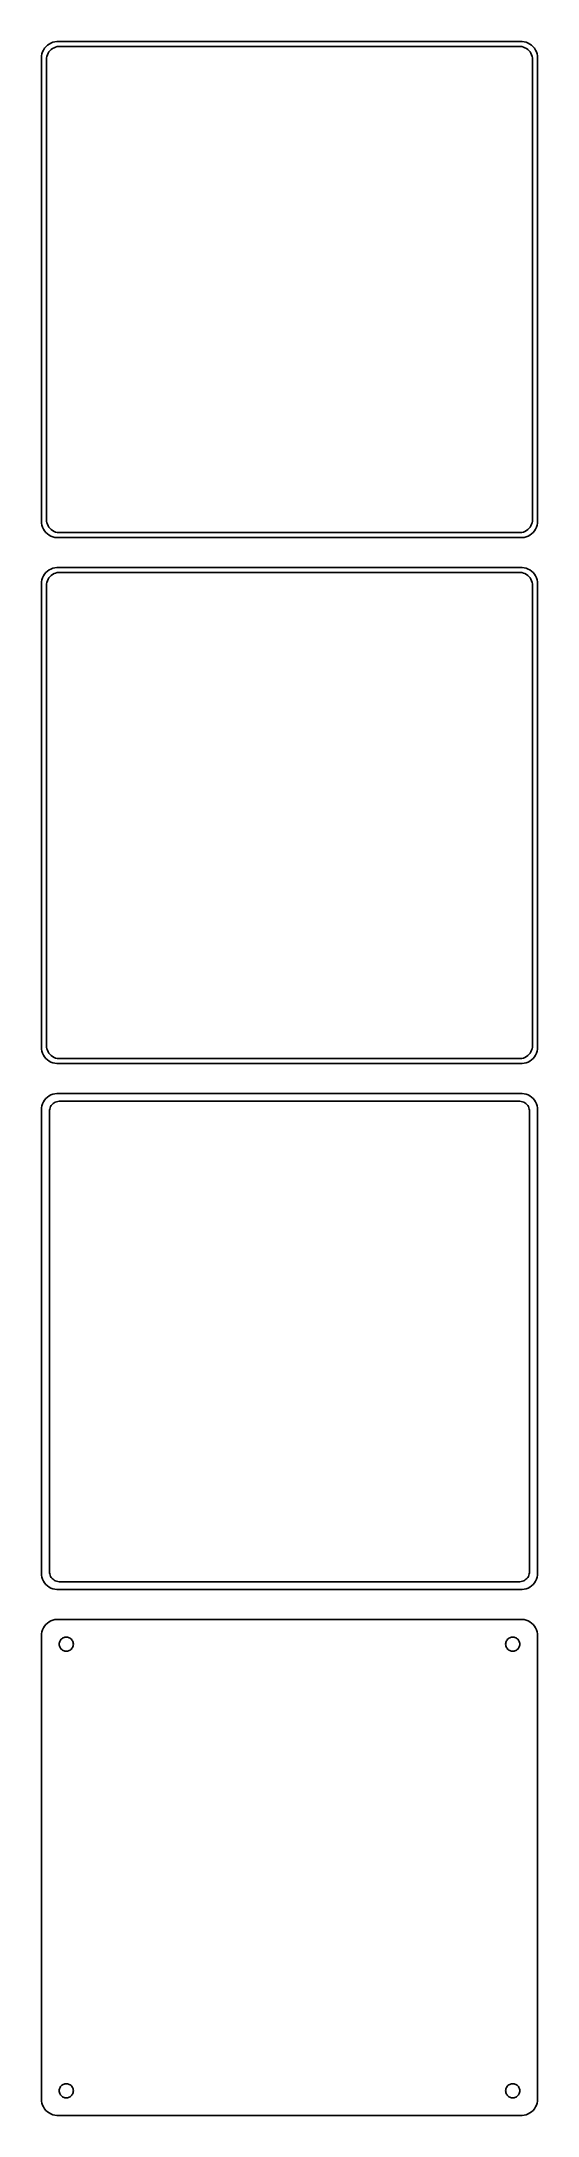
# Model space of a CAD drawing. Header units: metres. Extents: x -75 to 75, y 561 to 1188.
import ezdxf

# ---------------------------------------------------------------- set-up
doc = ezdxf.new("R2010")
doc.units = ezdxf.units.M

msp = doc.modelspace()

# ---------------------------------------------------------------- linework, layer by layer
for p, q in [((-74.3815, 1185.41), (-74.6489, 1184.84)), ((-74.0451, 1185.94), (-74.3815, 1185.41)), ((-73.6448, 1186.42), (-74.0451, 1185.94)), ((-73.1871, 1186.85), (-73.6448, 1186.42)), ((-72.6791, 1187.22), (-73.1871, 1186.85)), ((-72.7361, 1184.85), (-72.4159, 1185.24)), ((-72.1289, 1187.52), (-72.6791, 1187.22)), ((-72.4159, 1185.24), (-72.0497, 1185.58)), ((-71.5451, 1187.76), (-72.1289, 1187.52)), ((-72.0497, 1185.58), (-71.6433, 1185.88)), ((-71.6433, 1185.88), (-71.2031, 1186.12)), ((-70.9369, 1187.91), (-71.5451, 1187.76)), ((-71.2031, 1186.12), (-70.7361, 1186.3)), ((-70.3139, 1187.99), (-70.9369, 1187.91)), ((-70.7361, 1186.3), (-70.2495, 1186.43)), ((70.3139, 1187.99), (-70.3139, 1187.99)), ((-70.2495, 1186.43), (-69.7512, 1186.49)), ((-69.7512, 1186.49), (69.7512, 1186.49)), ((69.7512, 1186.49), (70.2495, 1186.43)), ((70.2495, 1186.43), (70.7361, 1186.3)), ((70.9369, 1187.91), (70.3139, 1187.99)), ((70.7361, 1186.3), (71.2031, 1186.12)), ((71.5451, 1187.76), (70.9369, 1187.91)), ((71.2031, 1186.12), (71.6433, 1185.88)), ((72.1289, 1187.52), (71.5451, 1187.76)), ((71.6433, 1185.88), (72.0497, 1185.58)), ((72.0497, 1185.58), (72.4159, 1185.24)), ((72.6791, 1187.22), (72.1289, 1187.52)), ((72.4159, 1185.24), (72.7361, 1184.85)), ((73.1871, 1186.85), (72.6791, 1187.22)), ((73.6448, 1186.42), (73.1871, 1186.85)), ((74.0451, 1185.94), (73.6448, 1186.42)), ((74.3815, 1185.41), (74.0451, 1185.94)), ((74.6489, 1184.84), (74.3815, 1185.41)), ((-74.9606, 1183.63), (-75, 1183)), ((-75, 1183), (-75, 1043)), ((-74.8429, 1184.24), (-74.9606, 1183.63)), ((-74.6489, 1184.84), (-74.8429, 1184.24)), ((-73.5, 1182.5), (-73.4685, 1183)), ((-73.5, 1043.5), (-73.5, 1182.5)), ((-73.4685, 1183), (-73.3743, 1183.49)), ((-73.3743, 1183.49), (-73.2191, 1183.97)), ((-73.2191, 1183.97), (-73.0052, 1184.43)), ((-73.0052, 1184.43), (-72.7361, 1184.85)), ((72.7361, 1184.85), (73.0052, 1184.43)), ((73.0052, 1184.43), (73.2191, 1183.97)), ((73.2191, 1183.97), (73.3743, 1183.49)), ((73.3743, 1183.49), (73.4685, 1183)), ((73.4685, 1183), (73.5, 1182.5)), ((73.5, 1182.5), (73.5, 1043.5)), ((74.8429, 1184.24), (74.6489, 1184.84)), ((74.9606, 1183.63), (74.8429, 1184.24)), ((75, 1183), (74.9606, 1183.63)), ((75, 1043), (75, 1183)), ((-75, 1043), (-74.9606, 1042.37)), ((-74.9606, 1042.37), (-74.8429, 1041.76)), ((-74.8429, 1041.76), (-74.6489, 1041.16)), ((-74.6489, 1041.16), (-74.3815, 1040.59)), ((-73.4685, 1043), (-73.5, 1043.5)), ((-73.3743, 1042.51), (-73.4685, 1043)), ((-73.2191, 1042.03), (-73.3743, 1042.51)), ((-73.0052, 1041.57), (-73.2191, 1042.03)), ((-72.7361, 1041.15), (-73.0052, 1041.57)), ((-72.4159, 1040.76), (-72.7361, 1041.15)), ((72.7361, 1041.15), (72.4159, 1040.76)), ((73.0052, 1041.57), (72.7361, 1041.15)), ((73.2191, 1042.03), (73.0052, 1041.57)), ((73.3743, 1042.51), (73.2191, 1042.03)), ((73.4685, 1043), (73.3743, 1042.51)), ((73.5, 1043.5), (73.4685, 1043)), ((74.3815, 1040.59), (74.6489, 1041.16)), ((74.6489, 1041.16), (74.8429, 1041.76)), ((74.8429, 1041.76), (74.9606, 1042.37)), ((74.9606, 1042.37), (75, 1043)), ((-74.3815, 1040.59), (-74.0451, 1040.06)), ((-74.0451, 1040.06), (-73.6448, 1039.58)), ((-73.6448, 1039.58), (-73.1871, 1039.15)), ((-73.1871, 1039.15), (-72.6791, 1038.78)), ((-72.6791, 1038.78), (-72.1289, 1038.48)), ((-72.0497, 1040.42), (-72.4159, 1040.76)), ((-72.1289, 1038.48), (-71.5451, 1038.24)), ((-71.6433, 1040.12), (-72.0497, 1040.42)), ((-71.2031, 1039.88), (-71.6433, 1040.12)), ((-71.5451, 1038.24), (-70.9369, 1038.09)), ((-70.7361, 1039.7), (-71.2031, 1039.88)), ((-70.9369, 1038.09), (-70.3139, 1038.01)), ((-70.2495, 1039.57), (-70.7361, 1039.7)), ((-70.3139, 1038.01), (70.3139, 1038.01)), ((-69.7512, 1039.51), (-70.2495, 1039.57)), ((69.7512, 1039.51), (-69.7512, 1039.51)), ((70.2495, 1039.57), (69.7512, 1039.51)), ((70.7361, 1039.7), (70.2495, 1039.57)), ((70.3139, 1038.01), (70.9369, 1038.09)), ((71.2031, 1039.88), (70.7361, 1039.7)), ((70.9369, 1038.09), (71.5451, 1038.24)), ((71.6433, 1040.12), (71.2031, 1039.88)), ((71.5451, 1038.24), (72.1289, 1038.48)), ((72.0497, 1040.42), (71.6433, 1040.12)), ((72.4159, 1040.76), (72.0497, 1040.42)), ((72.1289, 1038.48), (72.6791, 1038.78)), ((72.6791, 1038.78), (73.1871, 1039.15)), ((73.1871, 1039.15), (73.6448, 1039.58)), ((73.6448, 1039.58), (74.0451, 1040.06)), ((74.0451, 1040.06), (74.3815, 1040.59)), ((-72.1289, 1028.52), (-72.6791, 1028.22)), ((-71.5451, 1028.76), (-72.1289, 1028.52)), ((-70.9369, 1028.91), (-71.5451, 1028.76)), ((-70.3139, 1028.99), (-70.9369, 1028.91)), ((70.3139, 1028.99), (-70.3139, 1028.99)), ((70.9369, 1028.91), (70.3139, 1028.99)), ((71.5451, 1028.76), (70.9369, 1028.91)), ((72.1289, 1028.52), (71.5451, 1028.76)), ((72.6791, 1028.22), (72.1289, 1028.52)), ((-74.9606, 1024.63), (-75, 1024)), ((-75, 1024), (-75, 884)), ((-74.8429, 1025.24), (-74.9606, 1024.63)), ((-74.6489, 1025.84), (-74.8429, 1025.24)), ((-74.3815, 1026.41), (-74.6489, 1025.84)), ((-74.0451, 1026.94), (-74.3815, 1026.41)), ((-73.6448, 1027.42), (-74.0451, 1026.94)), ((-73.1871, 1027.85), (-73.6448, 1027.42)), ((-73.5, 1023.5), (-73.4685, 1024)), ((-73.5, 884.5), (-73.5, 1023.5)), ((-73.4685, 1024), (-73.3743, 1024.49)), ((-73.3743, 1024.49), (-73.2191, 1024.97)), ((-73.2191, 1024.97), (-73.0052, 1025.43)), ((-72.6791, 1028.22), (-73.1871, 1027.85)), ((-73.0052, 1025.43), (-72.7361, 1025.85)), ((-72.7361, 1025.85), (-72.4159, 1026.24)), ((-72.4159, 1026.24), (-72.0497, 1026.58)), ((-72.0497, 1026.58), (-71.6433, 1026.88)), ((-71.6433, 1026.88), (-71.2031, 1027.12)), ((-71.2031, 1027.12), (-70.7361, 1027.3)), ((-70.7361, 1027.3), (-70.2495, 1027.43)), ((-70.2495, 1027.43), (-69.7512, 1027.49)), ((-69.7512, 1027.49), (69.7512, 1027.49)), ((69.7512, 1027.49), (70.2495, 1027.43)), ((70.2495, 1027.43), (70.7361, 1027.3)), ((70.7361, 1027.3), (71.2031, 1027.12)), ((71.2031, 1027.12), (71.6433, 1026.88)), ((71.6433, 1026.88), (72.0497, 1026.58)), ((72.0497, 1026.58), (72.4159, 1026.24)), ((72.4159, 1026.24), (72.7361, 1025.85)), ((73.1871, 1027.85), (72.6791, 1028.22)), ((72.7361, 1025.85), (73.0052, 1025.43)), ((73.0052, 1025.43), (73.2191, 1024.97)), ((73.6448, 1027.42), (73.1871, 1027.85)), ((73.2191, 1024.97), (73.3743, 1024.49)), ((73.3743, 1024.49), (73.4685, 1024)), ((73.4685, 1024), (73.5, 1023.5)), ((73.5, 1023.5), (73.5, 884.5)), ((74.0451, 1026.94), (73.6448, 1027.42)), ((74.3815, 1026.41), (74.0451, 1026.94)), ((74.6489, 1025.84), (74.3815, 1026.41)), ((74.8429, 1025.24), (74.6489, 1025.84)), ((74.9606, 1024.63), (74.8429, 1025.24)), ((75, 1024), (74.9606, 1024.63)), ((75, 884), (75, 1024)), ((-73.4685, 883.999), (-73.5, 884.5)), ((73.5, 884.5), (73.4685, 883.999)), ((-75, 884), (-74.9606, 883.373)), ((-74.9606, 883.373), (-74.8429, 882.757)), ((-74.8429, 882.757), (-74.6489, 882.159)), ((-74.6489, 882.159), (-74.3815, 881.591)), ((-74.3815, 881.591), (-74.0451, 881.061)), ((-74.0451, 881.061), (-73.6448, 880.577)), ((-73.6448, 880.577), (-73.1871, 880.147)), ((-73.3743, 883.505), (-73.4685, 883.999)), ((-73.2191, 883.028), (-73.3743, 883.505)), ((-73.0052, 882.573), (-73.2191, 883.028)), ((-73.1871, 880.147), (-72.6791, 879.778)), ((-72.7361, 882.149), (-73.0052, 882.573)), ((-72.4159, 881.762), (-72.7361, 882.149)), ((-72.6791, 879.778), (-72.1289, 879.476)), ((-72.0497, 881.418), (-72.4159, 881.762)), ((-72.1289, 879.476), (-71.5451, 879.245)), ((-71.6433, 881.123), (-72.0497, 881.418)), ((-71.2031, 880.881), (-71.6433, 881.123)), ((-71.5451, 879.245), (-70.9369, 879.089)), ((-70.7361, 880.696), (-71.2031, 880.881)), ((-70.9369, 879.089), (-70.3139, 879.01)), ((-70.2495, 880.571), (-70.7361, 880.696)), ((-70.3139, 879.01), (70.3139, 879.01)), ((-69.7512, 880.508), (-70.2495, 880.571)), ((69.7512, 880.508), (-69.7512, 880.508)), ((70.2495, 880.571), (69.7512, 880.508)), ((70.7361, 880.696), (70.2495, 880.571)), ((70.3139, 879.01), (70.9369, 879.089)), ((71.2031, 880.881), (70.7361, 880.696)), ((70.9369, 879.089), (71.5451, 879.245)), ((71.6433, 881.123), (71.2031, 880.881)), ((71.5451, 879.245), (72.1289, 879.476)), ((72.0497, 881.418), (71.6433, 881.123)), ((72.4159, 881.762), (72.0497, 881.418)), ((72.1289, 879.476), (72.6791, 879.778)), ((72.7361, 882.149), (72.4159, 881.762)), ((72.6791, 879.778), (73.1871, 880.147)), ((73.0052, 882.573), (72.7361, 882.149)), ((73.2191, 883.028), (73.0052, 882.573)), ((73.1871, 880.147), (73.6448, 880.577)), ((73.3743, 883.505), (73.2191, 883.028)), ((73.4685, 883.999), (73.3743, 883.505)), ((73.6448, 880.577), (74.0451, 881.061)), ((74.0451, 881.061), (74.3815, 881.591)), ((74.3815, 881.591), (74.6489, 882.159)), ((74.6489, 882.159), (74.8429, 882.757)), ((74.8429, 882.757), (74.9606, 883.373)), ((74.9606, 883.373), (75, 884)), ((-74.9606, 865.627), (-75, 865)), ((-74.8429, 866.243), (-74.9606, 865.627)), ((-74.6489, 866.841), (-74.8429, 866.243)), ((-74.3815, 867.409), (-74.6489, 866.841)), ((-74.0451, 867.939), (-74.3815, 867.409)), ((-73.6448, 868.423), (-74.0451, 867.939)), ((-73.1871, 868.853), (-73.6448, 868.423)), ((-72.6791, 869.222), (-73.1871, 868.853)), ((-72.1289, 869.524), (-72.6791, 869.222)), ((-72.5884, 864.89), (-72.5151, 865.274)), ((-72.5151, 865.274), (-72.3943, 865.646)), ((-72.3943, 865.646), (-72.2279, 866)), ((-72.2279, 866), (-72.0184, 866.33)), ((-71.5451, 869.755), (-72.1289, 869.524)), ((-72.0184, 866.33), (-71.7692, 866.631)), ((-71.7692, 866.631), (-71.4843, 866.899)), ((-70.9369, 869.911), (-71.5451, 869.755)), ((-71.4843, 866.899), (-71.168, 867.128)), ((-71.168, 867.128), (-70.8254, 867.317)), ((-70.3139, 869.99), (-70.9369, 869.911)), ((-70.8254, 867.317), (-70.4619, 867.461)), ((-70.4619, 867.461), (-70.0833, 867.558)), ((70.3139, 869.99), (-70.3139, 869.99)), ((-70.0833, 867.558), (-69.6955, 867.607)), ((-69.6955, 867.607), (69.6955, 867.607)), ((69.6955, 867.607), (70.0833, 867.558)), ((70.0833, 867.558), (70.4619, 867.461)), ((70.9369, 869.911), (70.3139, 869.99)), ((70.4619, 867.461), (70.8254, 867.317)), ((70.8254, 867.317), (71.168, 867.128)), ((71.5451, 869.755), (70.9369, 869.911)), ((71.168, 867.128), (71.4843, 866.899)), ((71.4843, 866.899), (71.7692, 866.631)), ((72.1289, 869.524), (71.5451, 869.755)), ((71.7692, 866.631), (72.0184, 866.33)), ((72.0184, 866.33), (72.2279, 866)), ((72.6791, 869.222), (72.1289, 869.524)), ((72.2279, 866), (72.3943, 865.646)), ((72.3943, 865.646), (72.5151, 865.274)), ((72.5151, 865.274), (72.5884, 864.89)), ((73.1871, 868.853), (72.6791, 869.222)), ((73.6448, 868.423), (73.1871, 868.853)), ((74.0451, 867.939), (73.6448, 868.423)), ((74.3815, 867.409), (74.0451, 867.939)), ((74.6489, 866.841), (74.3815, 867.409)), ((74.8429, 866.243), (74.6489, 866.841)), ((74.9606, 865.627), (74.8429, 866.243)), ((75, 865), (74.9606, 865.627)), ((-75, 865), (-75, 725)), ((-72.6129, 864.5), (-72.5884, 864.89)), ((-72.6129, 725.5), (-72.6129, 864.5)), ((72.5884, 864.89), (72.6129, 864.5)), ((72.6129, 864.5), (72.6129, 725.5)), ((75, 725), (75, 865)), ((-75, 725), (-74.9606, 724.373)), ((-74.9606, 724.373), (-74.8429, 723.757)), ((-74.8429, 723.757), (-74.6489, 723.159)), ((-74.6489, 723.159), (-74.3815, 722.591)), ((-74.3815, 722.591), (-74.0451, 722.061)), ((-74.0451, 722.061), (-73.6448, 721.577)), ((-73.6448, 721.577), (-73.1871, 721.147)), ((-73.1871, 721.147), (-72.6791, 720.778)), ((-72.5884, 725.11), (-72.6129, 725.5)), ((-72.5151, 724.726), (-72.5884, 725.11)), ((-72.3943, 724.354), (-72.5151, 724.726)), ((-72.2279, 724), (-72.3943, 724.354)), ((-72.0184, 723.67), (-72.2279, 724)), ((-71.7692, 723.369), (-72.0184, 723.67)), ((-71.4843, 723.101), (-71.7692, 723.369)), ((-71.168, 722.872), (-71.4843, 723.101)), ((-70.8254, 722.683), (-71.168, 722.872)), ((-70.4619, 722.539), (-70.8254, 722.683)), ((-70.0833, 722.442), (-70.4619, 722.539)), ((-69.6955, 722.393), (-70.0833, 722.442)), ((69.6955, 722.393), (-69.6955, 722.393)), ((70.0833, 722.442), (69.6955, 722.393)), ((70.4619, 722.539), (70.0833, 722.442)), ((70.8254, 722.683), (70.4619, 722.539)), ((71.168, 722.872), (70.8254, 722.683)), ((71.4843, 723.101), (71.168, 722.872)), ((71.7692, 723.369), (71.4843, 723.101)), ((72.0184, 723.67), (71.7692, 723.369)), ((72.2279, 724), (72.0184, 723.67)), ((72.3943, 724.354), (72.2279, 724)), ((72.5151, 724.726), (72.3943, 724.354)), ((72.5884, 725.11), (72.5151, 724.726)), ((72.6129, 725.5), (72.5884, 725.11)), ((72.6791, 720.778), (73.1871, 721.147)), ((73.1871, 721.147), (73.6448, 721.577)), ((73.6448, 721.577), (74.0451, 722.061)), ((74.0451, 722.061), (74.3815, 722.591)), ((74.3815, 722.591), (74.6489, 723.159)), ((74.6489, 723.159), (74.8429, 723.757)), ((74.8429, 723.757), (74.9606, 724.373)), ((74.9606, 724.373), (75, 725)), ((-72.6791, 720.778), (-72.1289, 720.476)), ((-72.1289, 720.476), (-71.5451, 720.245)), ((-71.5451, 720.245), (-70.9369, 720.089)), ((-70.9369, 720.089), (-70.3139, 720.01)), ((-70.3139, 720.01), (70.3139, 720.01)), ((70.3139, 720.01), (70.9369, 720.089)), ((70.9369, 720.089), (71.5451, 720.245)), ((71.5451, 720.245), (72.1289, 720.476)), ((72.1289, 720.476), (72.6791, 720.778)), ((-74.0451, 708.939), (-74.3815, 708.409)), ((-73.6448, 709.423), (-74.0451, 708.939)), ((-73.1871, 709.853), (-73.6448, 709.423)), ((-72.6791, 710.222), (-73.1871, 709.853)), ((-72.1289, 710.524), (-72.6791, 710.222)), ((-71.5451, 710.755), (-72.1289, 710.524)), ((-70.9369, 710.911), (-71.5451, 710.755)), ((-70.3139, 710.99), (-70.9369, 710.911)), ((70.3139, 710.99), (-70.3139, 710.99)), ((70.9369, 710.911), (70.3139, 710.99)), ((71.5451, 710.755), (70.9369, 710.911)), ((72.1289, 710.524), (71.5451, 710.755)), ((72.6791, 710.222), (72.1289, 710.524)), ((73.1871, 709.853), (72.6791, 710.222)), ((73.6448, 709.423), (73.1871, 709.853)), ((74.0451, 708.939), (73.6448, 709.423)), ((74.3815, 708.409), (74.0451, 708.939)), ((-74.9606, 706.627), (-75, 706)), ((-75, 706), (-75, 566)), ((-74.8429, 707.243), (-74.9606, 706.627)), ((-74.6489, 707.841), (-74.8429, 707.243)), ((-74.3815, 708.409), (-74.6489, 707.841)), ((-69.6353, 703.5), (-69.6185, 703.768)), ((-69.6185, 703.232), (-69.6353, 703.5)), ((-69.6185, 703.768), (-69.5682, 704.031)), ((-69.5682, 702.969), (-69.6185, 703.232)), ((-69.5682, 704.031), (-69.4853, 704.286)), ((-69.4853, 702.714), (-69.5682, 702.969)), ((-69.4853, 704.286), (-69.3712, 704.529)), ((-69.3712, 702.471), (-69.4853, 702.714)), ((-69.3712, 704.529), (-69.2275, 704.755)), ((-69.2275, 702.245), (-69.3712, 702.471)), ((-69.2275, 704.755), (-69.0566, 704.962)), ((-69.0566, 702.038), (-69.2275, 702.245)), ((-69.0566, 704.962), (-68.8611, 705.145)), ((-68.8611, 705.145), (-68.6441, 705.303)), ((-68.6441, 705.303), (-68.4092, 705.432)), ((-68.4092, 705.432), (-68.1598, 705.531)), ((-68.1598, 705.531), (-67.9001, 705.597)), ((-67.9001, 705.597), (-67.6341, 705.631)), ((-67.6341, 705.631), (-67.3659, 705.631)), ((-67.3659, 705.631), (-67.0999, 705.597)), ((-67.0999, 705.597), (-66.8401, 705.531)), ((-66.8401, 705.531), (-66.5908, 705.432)), ((-66.5908, 705.432), (-66.3559, 705.303)), ((-66.3559, 705.303), (-66.1389, 705.145)), ((-66.1389, 705.145), (-65.9434, 704.962)), ((-65.9434, 704.962), (-65.7725, 704.755)), ((-65.7725, 702.245), (-65.9434, 702.038)), ((-65.7725, 704.755), (-65.6288, 704.529)), ((-65.6288, 702.471), (-65.7725, 702.245)), ((-65.6288, 704.529), (-65.5146, 704.286)), ((-65.5146, 702.714), (-65.6288, 702.471)), ((-65.5146, 704.286), (-65.4318, 704.031)), ((-65.4318, 702.969), (-65.5146, 702.714)), ((-65.4318, 704.031), (-65.3815, 703.768)), ((-65.3815, 703.232), (-65.4318, 702.969)), ((-65.3815, 703.768), (-65.3647, 703.5)), ((-65.3647, 703.5), (-65.3815, 703.232)), ((65.3647, 703.5), (65.3815, 703.768)), ((65.3815, 703.232), (65.3647, 703.5)), ((65.3815, 703.768), (65.4318, 704.031)), ((65.4318, 702.969), (65.3815, 703.232)), ((65.4318, 704.031), (65.5146, 704.286)), ((65.5146, 702.714), (65.4318, 702.969)), ((65.5146, 704.286), (65.6288, 704.529)), ((65.6288, 702.471), (65.5146, 702.714)), ((65.6288, 704.529), (65.7725, 704.755)), ((65.7725, 702.245), (65.6288, 702.471)), ((65.7725, 704.755), (65.9434, 704.962)), ((65.9434, 702.038), (65.7725, 702.245)), ((65.9434, 704.962), (66.1389, 705.145)), ((66.1389, 705.145), (66.3559, 705.303)), ((66.3559, 705.303), (66.5908, 705.432)), ((66.5908, 705.432), (66.8401, 705.531)), ((66.8401, 705.531), (67.0999, 705.597)), ((67.0999, 705.597), (67.3659, 705.631)), ((67.3659, 705.631), (67.6341, 705.631)), ((67.6341, 705.631), (67.9001, 705.597)), ((67.9001, 705.597), (68.1598, 705.531)), ((68.1598, 705.531), (68.4092, 705.432)), ((68.4092, 705.432), (68.6441, 705.303)), ((68.6441, 705.303), (68.8611, 705.145)), ((68.8611, 705.145), (69.0566, 704.962)), ((69.0566, 704.962), (69.2275, 704.755)), ((69.2275, 702.245), (69.0566, 702.038)), ((69.2275, 704.755), (69.3712, 704.529)), ((69.3712, 702.471), (69.2275, 702.245)), ((69.3712, 704.529), (69.4853, 704.286)), ((69.4853, 702.714), (69.3712, 702.471)), ((69.4853, 704.286), (69.5682, 704.031)), ((69.5682, 702.969), (69.4853, 702.714)), ((69.5682, 704.031), (69.6185, 703.768)), ((69.6185, 703.232), (69.5682, 702.969)), ((69.6185, 703.768), (69.6353, 703.5)), ((69.6353, 703.5), (69.6185, 703.232)), ((74.6489, 707.841), (74.3815, 708.409)), ((74.8429, 707.243), (74.6489, 707.841)), ((74.9606, 706.627), (74.8429, 707.243)), ((75, 706), (74.9606, 706.627)), ((75, 566), (75, 706)), ((-68.8611, 701.855), (-69.0566, 702.038)), ((-68.6441, 701.697), (-68.8611, 701.855)), ((-68.4092, 701.568), (-68.6441, 701.697)), ((-68.1598, 701.469), (-68.4092, 701.568)), ((-67.9001, 701.403), (-68.1598, 701.469)), ((-67.6341, 701.369), (-67.9001, 701.403)), ((-67.3659, 701.369), (-67.6341, 701.369)), ((-67.0999, 701.403), (-67.3659, 701.369)), ((-66.8401, 701.469), (-67.0999, 701.403)), ((-66.5908, 701.568), (-66.8401, 701.469)), ((-66.3559, 701.697), (-66.5908, 701.568)), ((-66.1389, 701.855), (-66.3559, 701.697)), ((-65.9434, 702.038), (-66.1389, 701.855)), ((66.1389, 701.855), (65.9434, 702.038)), ((66.3559, 701.697), (66.1389, 701.855)), ((66.5908, 701.568), (66.3559, 701.697)), ((66.8401, 701.469), (66.5908, 701.568)), ((67.0999, 701.403), (66.8401, 701.469)), ((67.3659, 701.369), (67.0999, 701.403)), ((67.6341, 701.369), (67.3659, 701.369)), ((67.9001, 701.403), (67.6341, 701.369)), ((68.1598, 701.469), (67.9001, 701.403)), ((68.4092, 701.568), (68.1598, 701.469)), ((68.6441, 701.697), (68.4092, 701.568)), ((68.8611, 701.855), (68.6441, 701.697)), ((69.0566, 702.038), (68.8611, 701.855)), ((-68.1598, 570.531), (-67.9001, 570.597)), ((-67.9001, 570.597), (-67.6341, 570.631)), ((-67.6341, 570.631), (-67.3659, 570.631)), ((-67.3659, 570.631), (-67.0999, 570.597)), ((-67.0999, 570.597), (-66.8401, 570.531)), ((66.8401, 570.531), (67.0999, 570.597)), ((67.0999, 570.597), (67.3659, 570.631)), ((67.3659, 570.631), (67.6341, 570.631)), ((67.6341, 570.631), (67.9001, 570.597)), ((67.9001, 570.597), (68.1598, 570.531)), ((-75, 566), (-74.9606, 565.373)), ((-74.9606, 565.373), (-74.8429, 564.757)), ((-74.8429, 564.757), (-74.6489, 564.159)), ((-69.6353, 568.5), (-69.6185, 568.768)), ((-69.6185, 568.232), (-69.6353, 568.5)), ((-69.6185, 568.768), (-69.5682, 569.031)), ((-69.5682, 567.969), (-69.6185, 568.232)), ((-69.5682, 569.031), (-69.4853, 569.286)), ((-69.4853, 567.714), (-69.5682, 567.969)), ((-69.4853, 569.286), (-69.3712, 569.529)), ((-69.3712, 567.471), (-69.4853, 567.714)), ((-69.3712, 569.529), (-69.2275, 569.755)), ((-69.2275, 567.245), (-69.3712, 567.471)), ((-69.2275, 569.755), (-69.0566, 569.962)), ((-69.0566, 567.038), (-69.2275, 567.245)), ((-69.0566, 569.962), (-68.8611, 570.145)), ((-68.8611, 566.855), (-69.0566, 567.038)), ((-68.8611, 570.145), (-68.6441, 570.303)), ((-68.6441, 566.697), (-68.8611, 566.855)), ((-68.6441, 570.303), (-68.4092, 570.432)), ((-68.4092, 566.568), (-68.6441, 566.697)), ((-68.4092, 570.432), (-68.1598, 570.531)), ((-68.1598, 566.469), (-68.4092, 566.568)), ((-67.9001, 566.403), (-68.1598, 566.469)), ((-67.6341, 566.369), (-67.9001, 566.403)), ((-67.3659, 566.369), (-67.6341, 566.369)), ((-67.0999, 566.403), (-67.3659, 566.369)), ((-66.8401, 566.469), (-67.0999, 566.403)), ((-66.8401, 570.531), (-66.5908, 570.432)), ((-66.5908, 566.568), (-66.8401, 566.469)), ((-66.5908, 570.432), (-66.3559, 570.303)), ((-66.3559, 566.697), (-66.5908, 566.568)), ((-66.3559, 570.303), (-66.1389, 570.145)), ((-66.1389, 566.855), (-66.3559, 566.697)), ((-66.1389, 570.145), (-65.9434, 569.962)), ((-65.9434, 567.038), (-66.1389, 566.855)), ((-65.9434, 569.962), (-65.7725, 569.755)), ((-65.7725, 567.245), (-65.9434, 567.038)), ((-65.7725, 569.755), (-65.6288, 569.529)), ((-65.6288, 567.471), (-65.7725, 567.245)), ((-65.6288, 569.529), (-65.5146, 569.286)), ((-65.5146, 567.714), (-65.6288, 567.471)), ((-65.5146, 569.286), (-65.4318, 569.031)), ((-65.4318, 567.969), (-65.5146, 567.714)), ((-65.4318, 569.031), (-65.3815, 568.768)), ((-65.3815, 568.232), (-65.4318, 567.969)), ((-65.3815, 568.768), (-65.3647, 568.5)), ((-65.3647, 568.5), (-65.3815, 568.232)), ((65.3647, 568.5), (65.3815, 568.768)), ((65.3815, 568.232), (65.3647, 568.5)), ((65.3815, 568.768), (65.4318, 569.031)), ((65.4318, 567.969), (65.3815, 568.232)), ((65.4318, 569.031), (65.5146, 569.286)), ((65.5146, 567.714), (65.4318, 567.969)), ((65.5146, 569.286), (65.6288, 569.529)), ((65.6288, 567.471), (65.5146, 567.714)), ((65.6288, 569.529), (65.7725, 569.755)), ((65.7725, 567.245), (65.6288, 567.471)), ((65.7725, 569.755), (65.9434, 569.962)), ((65.9434, 567.038), (65.7725, 567.245)), ((65.9434, 569.962), (66.1389, 570.145)), ((66.1389, 566.855), (65.9434, 567.038)), ((66.1389, 570.145), (66.3559, 570.303)), ((66.3559, 566.697), (66.1389, 566.855)), ((66.3559, 570.303), (66.5908, 570.432)), ((66.5908, 566.568), (66.3559, 566.697)), ((66.5908, 570.432), (66.8401, 570.531)), ((66.8401, 566.469), (66.5908, 566.568)), ((67.0999, 566.403), (66.8401, 566.469)), ((67.3659, 566.369), (67.0999, 566.403)), ((67.6341, 566.369), (67.3659, 566.369)), ((67.9001, 566.403), (67.6341, 566.369)), ((68.1598, 566.469), (67.9001, 566.403)), ((68.1598, 570.531), (68.4092, 570.432)), ((68.4092, 566.568), (68.1598, 566.469)), ((68.4092, 570.432), (68.6441, 570.303)), ((68.6441, 566.697), (68.4092, 566.568)), ((68.6441, 570.303), (68.8611, 570.145)), ((68.8611, 566.855), (68.6441, 566.697)), ((68.8611, 570.145), (69.0566, 569.962)), ((69.0566, 567.038), (68.8611, 566.855)), ((69.0566, 569.962), (69.2275, 569.755)), ((69.2275, 567.245), (69.0566, 567.038)), ((69.2275, 569.755), (69.3712, 569.529)), ((69.3712, 567.471), (69.2275, 567.245)), ((69.3712, 569.529), (69.4853, 569.286)), ((69.4853, 567.714), (69.3712, 567.471)), ((69.4853, 569.286), (69.5682, 569.031)), ((69.5682, 567.969), (69.4853, 567.714)), ((69.5682, 569.031), (69.6185, 568.768)), ((69.6185, 568.232), (69.5682, 567.969)), ((69.6185, 568.768), (69.6353, 568.5)), ((69.6353, 568.5), (69.6185, 568.232)), ((74.6489, 564.159), (74.8429, 564.757)), ((74.8429, 564.757), (74.9606, 565.373)), ((74.9606, 565.373), (75, 566)), ((-74.6489, 564.159), (-74.3815, 563.591)), ((-74.3815, 563.591), (-74.0451, 563.061)), ((-74.0451, 563.061), (-73.6448, 562.577)), ((-73.6448, 562.577), (-73.1871, 562.147)), ((-73.1871, 562.147), (-72.6791, 561.778)), ((-72.6791, 561.778), (-72.1289, 561.476)), ((-72.1289, 561.476), (-71.5451, 561.245)), ((-71.5451, 561.245), (-70.9369, 561.089)), ((-70.9369, 561.089), (-70.3139, 561.01)), ((-70.3139, 561.01), (70.3139, 561.01)), ((70.3139, 561.01), (70.9369, 561.089)), ((70.9369, 561.089), (71.5451, 561.245)), ((71.5451, 561.245), (72.1289, 561.476)), ((72.1289, 561.476), (72.6791, 561.778)), ((72.6791, 561.778), (73.1871, 562.147)), ((73.1871, 562.147), (73.6448, 562.577)), ((73.6448, 562.577), (74.0451, 563.061)), ((74.0451, 563.061), (74.3815, 563.591)), ((74.3815, 563.591), (74.6489, 564.159))]:
    msp.add_line(p, q)

doc.saveas('drawing.dxf')
